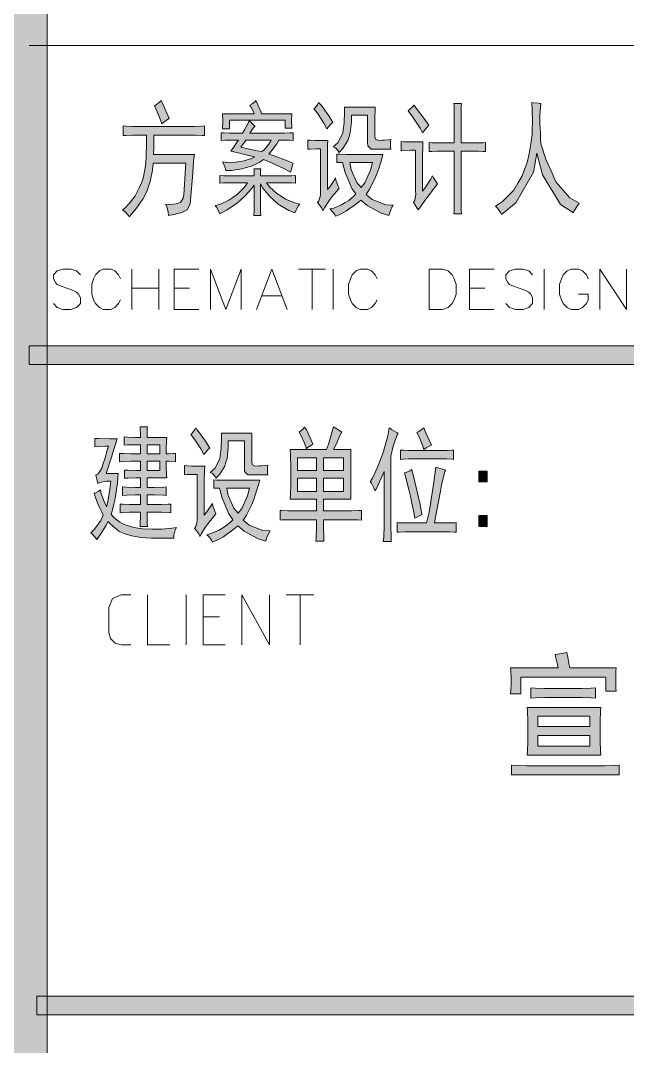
# Model space of a CAD drawing. Header units: millimetres. Extents: x 261 to 114907, y 32 to 1998430.
# Drawn here: x 107676 to 109364, y 1938473 to 1941326 of the extents above; entities that cross this region are included whole.
import ezdxf

# ---------------------------------------------------------------- set-up
doc = ezdxf.new("R2010")
doc.units = ezdxf.units.MM

msp = doc.modelspace()

# ---------------------------------------------------------------- hatches: boundary and pattern name
h = msp.add_hatch(color=0)
h.dxf.hatch_style = 2
h.paths.add_polyline_path([(107750.2, 1928333.3), (107650.3, 1928333.3), (107650.3, 1997229.2), (107750.2, 1997229.2)])
h = msp.add_hatch(color=0)
h.dxf.hatch_style = 2
h.paths.add_polyline_path([(108069.1, 1941038.5), (108064.8, 1941051.8), (108054.5, 1941076.8), (108048.9, 1941088.4), (108053.6, 1941091.9), (108062.7, 1941099.2), (108067.4, 1941103.5), (108073, 1941091.9), (108084.2, 1941066.9), (108089.8, 1941053.1), (108084.6, 1941050.5), (108074.3, 1941043.2)])
h = msp.add_hatch(color=0)
h.dxf.hatch_style = 2
h.paths.add_polyline_path([(108330.7, 1941103.5), (108336.3, 1941091.9), (108344.1, 1941073.4), (108346.2, 1941066.9), (108431.1, 1941066.9), (108430.7, 1941062.6), (108430.2, 1941053.1), (108430.2, 1941047.9), (108430.2, 1941043.2), (108430.7, 1941032.4), (108431.1, 1941026.4), (108412.1, 1941026.4), (108412.1, 1941049.2), (108257, 1941049.2), (108257, 1941025.1), (108237.6, 1941025.1), (108238, 1941030.3), (108238.5, 1941041), (108238.5, 1941046.6), (108238.5, 1941052.7), (108238, 1941062.6), (108237.6, 1941066.9), (108326, 1941066.9), (108322.9, 1941074.2), (108316.9, 1941086.3), (108313.5, 1941091), (108320.3, 1941094.5), (108329, 1941100.5)])
h = msp.add_hatch(color=0)
h.dxf.hatch_style = 2
h.paths.add_polyline_path([(108505.2, 1941097.9), (108513.4, 1941089.3), (108533.2, 1941061.3), (108544.9, 1941042.3), (108540.5, 1941038.9), (108532.8, 1941030.3), (108528.5, 1941025.1), (108519.9, 1941040.6), (108501.8, 1941068.2), (108492.3, 1941080.3), (108495.3, 1941082.8), (108501.8, 1941091.9)])
h = msp.add_hatch(color=0)
h.dxf.hatch_style = 2
h.paths.add_polyline_path([(108769.8, 1941091), (108776.3, 1941082.4), (108797.4, 1941054), (108811.6, 1941034.6), (108806.9, 1941029), (108798.2, 1941018.6), (108794.4, 1941013.9), (108787.5, 1941026.8), (108767.6, 1941057.4), (108754.7, 1941075.1), (108758.2, 1941078.1), (108765.9, 1941086.3)])
h = msp.add_hatch(color=0)
h.dxf.hatch_style = 2
h.paths.add_polyline_path([(108882.3, 1940985.9), (108882.3, 1941053.1), (108882.3, 1941066.9), (108881.8, 1941087.6), (108881.4, 1941095.3), (108902.5, 1941095.3), (108902.1, 1941086.3), (108901.7, 1941070.8), (108901.7, 1941064.3), (108901.7, 1940985.9), (108943, 1940985.9), (108949.5, 1940985.9), (108962.4, 1940986.3), (108969.7, 1940987.2), (108969.7, 1940961.3), (108962, 1940962.2), (108949.5, 1940962.6), (108944.3, 1940962.6), (108901.7, 1940962.6), (108901.7, 1940827.7), (108901.7, 1940819.6), (108902.1, 1940799.7), (108902.5, 1940788.5), (108881.4, 1940788.5), (108881.8, 1940799.7), (108882.3, 1940818.7), (108882.3, 1940826), (108882.3, 1940962.6), (108843.1, 1940962.6), (108835.3, 1940962.6), (108820.2, 1940962.2), (108812.5, 1940961.3), (108812.5, 1940987.2), (108820.2, 1940986.3), (108834.4, 1940985.9), (108840.9, 1940985.9)])
h = msp.add_hatch(color=0)
h.dxf.hatch_style = 2
h.paths.add_polyline_path([(108996.9, 1940810.1), (109016.7, 1940823), (109047.7, 1940854.5), (109058.9, 1940873.4), (109070.1, 1940892.4), (109085.2, 1940931.2), (109089.5, 1940951.4), (109093.8, 1940971.2), (109099, 1941008.3), (109099.4, 1941025.5), (109099.9, 1941042.8), (109099.4, 1941079), (109098.2, 1941097.9), (109103.8, 1941097.1), (109116.7, 1941095.8), (109123.6, 1941095.3), (109122.3, 1941084.6), (109120.6, 1941062.2), (109120.6, 1941050.5), (109120.6, 1941038.9), (109121.9, 1941012.6), (109122.7, 1940998), (109123.6, 1940982.9), (109138.2, 1940938.1), (109151.6, 1940907.9), (109164.9, 1940877.7), (109204.2, 1940832.9), (109230, 1940818.3), (109224, 1940810.1), (109215.8, 1940796.3), (109214.1, 1940791.1), (109178.3, 1940814), (109127.9, 1940897.1), (109112.4, 1940957.4), (109102.5, 1940904), (109053.3, 1940818.7), (109014.1, 1940786.8), (109011.1, 1940792.4), (109002.5, 1940804)])
h = msp.add_hatch(color=0)
h.dxf.hatch_style = 2
h.paths.add_polyline_path([(108659.5, 1940968.2), (108650.9, 1940968.2), (108641.8, 1940977.7), (108641, 1940987.2), (108641, 1941062.6), (108596.6, 1941062.6), (108596.6, 1941043.6), (108593.1, 1941013.9), (108590.1, 1941003.1), (108586.7, 1940992.4), (108572.9, 1940970.4), (108562.1, 1940958.7), (108559.9, 1940963.5), (108551.8, 1940971.7), (108545.7, 1940974.7), (108558.6, 1940986.3), (108572.9, 1941012.6), (108574.6, 1941027.7), (108576.3, 1941042.3), (108577.6, 1941070.8), (108577.2, 1941084.6), (108662.5, 1941084.6), (108662.1, 1941076.4), (108661.2, 1941056.1), (108661.2, 1941043.6), (108661.2, 1941007.4), (108661.2, 1941001.8), (108664.2, 1940995.4), (108666.8, 1940994.5), (108669.8, 1940993.6), (108677.6, 1940992.8), (108682.8, 1940993.2), (108687.9, 1940993.6), (108699.6, 1940994.5), (108706, 1940995.4), (108705.2, 1940988.5), (108705.2, 1940974.7), (108706, 1940968.2)])
h = msp.add_hatch(color=0)
h.paths.add_polyline_path([(108329, 1941031.6), (108327.7, 1941032.4), (108320.3, 1941022.9), (108313.5, 1941012.6), (108403.9, 1941012.6), (108410.4, 1941012.6), (108425.5, 1941013.5), (108434.1, 1941013.9), (108434.1, 1940992.4), (108424.6, 1940993.2), (108404.8, 1940993.6), (108394.9, 1940993.6), (108388.9, 1940982.9), (108374.6, 1940963.5), (108366.5, 1940954.4), (108381.5, 1940949.3), (108415.6, 1940936.3), (108434.1, 1940929), (108432.8, 1940924.7), (108429.4, 1940912.6), (108427.2, 1940904.4), (108410, 1940913.9), (108372.5, 1940931.6), (108352.2, 1940939.8), (108341.9, 1940932.5), (108318.6, 1940921.3), (108304.8, 1940917.4), (108291.5, 1940913.9), (108262.6, 1940909.2), (108246.7, 1940908.8), (108246.2, 1940913.9), (108241.5, 1940926.4), (108237.6, 1940932.9), (108250.1, 1940931.6), (108274.7, 1940932), (108286.3, 1940933.7), (108297.9, 1940935.5), (108318.6, 1940941.9), (108327.7, 1940946.7), (108315.2, 1940949.7), (108281.6, 1940957.9), (108260.9, 1940962.6), (108268.6, 1940973), (108279, 1940988.5), (108282.4, 1940993.6), (108263, 1940993.6), (108258.7, 1940993.6), (108244.1, 1940993.2), (108233.7, 1940992.4), (108233.7, 1941013.9), (108242.8, 1941013.5), (108257.4, 1941012.6), (108263, 1941012.6), (108293.2, 1941012.6), (108298.8, 1941021.7), (108308.3, 1941038.9), (108311.7, 1941047.9)])
h.paths.add_polyline_path([(108289.3, 1940973.4), (108304.8, 1940970.4), (108334.1, 1940963.9), (108347.1, 1940961.3), (108353.5, 1940966.1), (108366.9, 1940982.4), (108373.4, 1940993.6), (108302.7, 1940993.6), (108299.7, 1940988.9), (108292.8, 1940979)])
h = msp.add_hatch(color=0)
h.dxf.hatch_style = 2
h.paths.add_polyline_path([(107961.8, 1941032.9), (107970, 1941032.4), (107987.7, 1941031.6), (107997.2, 1941031.6), (108148.4, 1941031.6), (108160.5, 1941031.6), (108180.3, 1941032.4), (108188.1, 1941032.9), (108188.1, 1941006.1), (108181.2, 1941006.6), (108163.1, 1941007.4), (108151.4, 1941007.4), (108047.1, 1941007.4), (108047.1, 1941000.1), (108046.7, 1940973), (108045.9, 1940953.1), (108159.6, 1940953.1), (108158.3, 1940944.5), (108156.6, 1940918.7), (108155.3, 1940901.9), (108149.3, 1940827.7), (108148.4, 1940815.2), (108139.8, 1940799.3), (108132, 1940795.9), (108124.7, 1940792), (108102.3, 1940786.4), (108087.7, 1940784.2), (108087.2, 1940793.3), (108082.9, 1940808.8), (108079.5, 1940815.2), (108091.1, 1940814.8), (108108.8, 1940816.1), (108114.8, 1940818.3), (108120.8, 1940820), (108128.6, 1940831.6), (108130.3, 1940841.1), (108136.3, 1940929), (108045, 1940929), (108042.8, 1940910), (108036.8, 1940878.2), (108032.5, 1940865.2), (108028.2, 1940852.7), (108016.1, 1940829), (108008.4, 1940818.3), (108001, 1940807.5), (107985.5, 1940788.5), (107978.2, 1940780.3), (107976, 1940784.2), (107967, 1940793.7), (107959.7, 1940799.3), (107966.6, 1940804), (107980.4, 1940818.7), (107987.7, 1940829), (107995, 1940838.9), (108007.1, 1940862.2), (108012.2, 1940874.7), (108017, 1940887.6), (108023, 1940916.1), (108024.3, 1940931.6), (108025.6, 1940947.1), (108026.9, 1940985), (108026.9, 1941007.4), (107998.5, 1941007.4), (107987.3, 1941007.4), (107969.2, 1941006.6), (107961.8, 1941006.1)])
h = msp.add_hatch(color=0)
h.dxf.hatch_style = 2
h.paths.add_polyline_path([(108530.6, 1940992.4), (108530.2, 1940980.3), (108529.8, 1940953.1), (108529.8, 1940938.5), (108529.8, 1940855.8), (108536.2, 1940863.9), (108547.4, 1940880.3), (108551.8, 1940888.5), (108553.5, 1940881.6), (108558.6, 1940867.4), (108562.1, 1940860.1), (108555.6, 1940851.9), (108543.1, 1940836.4), (108537.5, 1940829), (108531.9, 1940821.3), (108522, 1940805.3), (108517.3, 1940796.3), (108513.8, 1940804), (108506.1, 1940815.2), (108502.2, 1940819.6), (108506.1, 1940824.7), (108510.4, 1940840.2), (108510.4, 1940850.6), (108510.4, 1940969.5), (108499.6, 1940969.5), (108481.9, 1940968.7), (108475, 1940968.2), (108475, 1940993.6), (108481.5, 1940993.2), (108495.3, 1940992.4), (108502.2, 1940992.4)])
h = msp.add_hatch(color=0)
h.dxf.hatch_style = 2
h.paths.add_polyline_path([(108795.2, 1940988.5), (108794.8, 1940975.5), (108794.4, 1940948.4), (108794.4, 1940934.2), (108794.4, 1940851.9), (108803, 1940863.5), (108816.3, 1940884.2), (108821.5, 1940893.7), (108824.5, 1940888.5), (108831.8, 1940877.7), (108835.7, 1940872.1), (108807.3, 1940834.2), (108800.8, 1940825.6), (108788.3, 1940807.9), (108781.9, 1940799.3), (108778.4, 1940805.3), (108772, 1940816.1), (108768.9, 1940820.8), (108772.4, 1940826), (108775.4, 1940842.4), (108775, 1940853.2), (108775, 1940965.6), (108761.2, 1940965.6), (108740.9, 1940964.8), (108734.5, 1940963.9), (108734.5, 1940989.8), (108742.6, 1940988.9), (108753.9, 1940988.5), (108756.9, 1940988.5)])
h = msp.add_hatch(color=0)
h.paths.add_polyline_path([(108556.1, 1940954.4), (108564.2, 1940954), (108582.3, 1940953.1), (108592.3, 1940953.1), (108683.6, 1940953.1), (108680.6, 1940941.1), (108672.4, 1940914.4), (108666.8, 1940899.7), (108661.6, 1940885.5), (108647, 1940856.6), (108637.9, 1940842.4), (108654.3, 1940828.2), (108691.8, 1940813.5), (108712.9, 1940812.7), (108709, 1940806.6), (108703, 1940792.4), (108700.8, 1940784.2), (108679.3, 1940790.3), (108640.1, 1940811.4), (108622.9, 1940826), (108616.4, 1940820.8), (108600.4, 1940808.8), (108591.4, 1940802.8), (108582.3, 1940796.3), (108562.5, 1940785.5), (108551.8, 1940781.6), (108550, 1940786.8), (108542.3, 1940797.1), (108536.7, 1940801.9), (108547.9, 1940804.5), (108569, 1940813.5), (108578.9, 1940819.6), (108588.8, 1940825.6), (108603.5, 1940837.7), (108608.6, 1940843.7), (108597.4, 1940859.2), (108579.3, 1940903.2), (108572, 1940931.6), (108556.1, 1940931.6)])
h.paths.add_polyline_path([(108623.7, 1940861.4), (108634.1, 1940874.7), (108649.6, 1940910), (108655.2, 1940931.6), (108592.3, 1940931.6), (108596.1, 1940910.5), (108611.7, 1940875.6)])
h = msp.add_hatch(color=0)
h.dxf.hatch_style = 2
h.paths.add_polyline_path([(108326, 1940893.7), (108326, 1940898), (108325.5, 1940907.9), (108324.7, 1940913.9), (108344.1, 1940913.9), (108343.6, 1940908.8), (108343.2, 1940898.4), (108343.2, 1940893.7), (108403.9, 1940893.7), (108413, 1940893.7), (108431.1, 1940894.5), (108440.6, 1940895), (108440.6, 1940873.4), (108431.1, 1940874.3), (108413, 1940874.7), (108403.9, 1940874.7), (108360.4, 1940874.7), (108369, 1940863.5), (108389.3, 1940844.5), (108401.4, 1940837.2), (108413.4, 1940829.5), (108438.9, 1940818.7), (108452.6, 1940815.2), (108449.2, 1940811.8), (108442.3, 1940799.7), (108439.3, 1940791.1), (108422, 1940798), (108392.7, 1940815.2), (108380.7, 1940826), (108368.2, 1940837.2), (108349.7, 1940860.1), (108343.2, 1940872.1), (108343.2, 1940826), (108343.2, 1940818.3), (108343.6, 1940797.1), (108344.1, 1940784.2), (108324.7, 1940784.2), (108325.5, 1940797.1), (108326, 1940819.6), (108326, 1940829), (108326, 1940868.2), (108318.2, 1940857.5), (108300.1, 1940837.2), (108289.3, 1940827.7), (108278.6, 1940818.3), (108249.2, 1940798.4), (108230.7, 1940788.5), (108227.3, 1940795), (108220.8, 1940806.6), (108217.4, 1940811.4), (108230.7, 1940814.8), (108255.3, 1940826), (108266.9, 1940834.2), (108278.6, 1940842.4), (108298.8, 1940862.6), (108307.4, 1940874.7), (108261.7, 1940874.7), (108255.7, 1940874.7), (108240.2, 1940874.3), (108230.7, 1940873.4), (108230.7, 1940895), (108240.2, 1940894.5), (108255.7, 1940893.7), (108261.7, 1940893.7)])
h = msp.add_hatch(color=0)
h.dxf.hatch_style = 2
h.paths.add_polyline_path([(107700.3, 1940369.7), (107700.3, 1940421.4), (113706.8, 1940421.4), (113706.8, 1940369.7)])
h = msp.add_hatch(color=0)
h.paths.add_polyline_path([(108009.7, 1940166.7), (108009.7, 1940175.3), (108009.2, 1940190.4), (108008.8, 1940196.4), (108029, 1940196.4), (108028.6, 1940190.4), (108028.2, 1940175.3), (108028.2, 1940166.7), (108082.9, 1940166.7), (108082.5, 1940158.5), (108081.6, 1940135.3), (108081.6, 1940120.6), (108088.9, 1940120.6), (108101.4, 1940121.5), (108107, 1940121.9), (108107, 1940099.1), (108102.3, 1940099.5), (108089.4, 1940100.4), (108081.6, 1940100.4), (108081.6, 1940085.3), (108082.5, 1940062.4), (108082.9, 1940054.2), (108028.2, 1940054.2), (108028.2, 1940027.5), (108048, 1940027.5), (108074.3, 1940028), (108080.8, 1940028.8), (108080.8, 1940005.6), (108074.7, 1940006.4), (108048.4, 1940006.8), (108028.2, 1940006.8), (108028.2, 1939980.1), (108058.4, 1939980.1), (108068.3, 1939980.1), (108085.9, 1939980.6), (108094.1, 1939981.4), (108094.1, 1939956.9), (108085.9, 1939957.7), (108068.3, 1939958.6), (108058.4, 1939958.6), (108028.2, 1939958.6), (108028.2, 1939946.9), (108028.6, 1939927.1), (108029, 1939919.4), (108008.8, 1939919.4), (108009.2, 1939927.1), (108009.7, 1939946.9), (108009.7, 1939958.6), (107986.4, 1939958.6), (107979.1, 1939958.6), (107962.3, 1939957.7), (107953.2, 1939956.9), (107953.2, 1939981.4), (107961.8, 1939980.6), (107979.1, 1939980.1), (107987.7, 1939980.1), (108009.7, 1939980.1), (108009.7, 1940006.8), (107995.4, 1940006.8), (107970.9, 1940006.4), (107960.1, 1940005.6), (107960.1, 1940028.8), (107971.3, 1940028), (107996.3, 1940027.5), (108009.7, 1940027.5), (108009.7, 1940054.2), (107996.7, 1940054.2), (107974.3, 1940053.8), (107965.3, 1940053), (107965.3, 1940075.8), (107974.3, 1940075.4), (107996.7, 1940074.5), (108009.7, 1940074.5), (108009.7, 1940100.4), (107991.6, 1940100.4), (107982.5, 1940100.4), (107962.3, 1940099.5), (107951.1, 1940099.1), (107951.1, 1940121.9), (107962.3, 1940121.5), (107982.5, 1940120.6), (107991.6, 1940120.6), (108009.7, 1940120.6), (108009.7, 1940146.5), (107996.3, 1940146.5), (107973.5, 1940145.6), (107964.4, 1940144.7), (107964.4, 1940168), (107973.5, 1940167.1), (107996.3, 1940166.7)])
h.paths.add_polyline_path([(108063.5, 1940074.5), (108063.5, 1940100.4), (108028.2, 1940100.4), (108028.2, 1940074.5)])
h.paths.add_polyline_path([(108063.5, 1940120.6), (108063.5, 1940146.5), (108028.2, 1940146.5), (108028.2, 1940120.6)])
h = msp.add_hatch(color=0)
h.dxf.hatch_style = 2
h.paths.add_polyline_path([(108163.1, 1940192.1), (108171.3, 1940183.5), (108190.6, 1940155.9), (108202.3, 1940137), (108198.4, 1940133.5), (108190.2, 1940124.5), (108186.3, 1940119.3), (108177.7, 1940134.8), (108159.2, 1940162.4), (108149.7, 1940174.5), (108152.7, 1940177.5), (108159.2, 1940186.1)])
h = msp.add_hatch(color=0)
h.dxf.hatch_style = 2
h.paths.add_polyline_path([(108316.9, 1940062.4), (108308.3, 1940062.4), (108299.2, 1940071.9), (108298.8, 1940081.4), (108298.8, 1940157.2), (108254, 1940157.2), (108254, 1940138.3), (108251, 1940108.5), (108247.5, 1940097.8), (108244.1, 1940087), (108230.3, 1940064.6), (108219.5, 1940053), (108217.8, 1940057.7), (108209.6, 1940065.9), (108203.6, 1940069.3), (108216.1, 1940080.5), (108230.7, 1940107.2), (108232.4, 1940121.9), (108234.2, 1940137), (108235.5, 1940165), (108235, 1940178.8), (108319.9, 1940178.8), (108319.5, 1940170.6), (108319.1, 1940150.3), (108319.1, 1940138.3), (108319.1, 1940101.6), (108319.1, 1940096.5), (108321.6, 1940090), (108324.7, 1940088.7), (108327.2, 1940087.9), (108335.4, 1940087), (108340.2, 1940087.4), (108345.3, 1940087.9), (108357, 1940088.7), (108363.9, 1940089.6), (108362.6, 1940082.7), (108362.6, 1940069.3), (108363.9, 1940062.4)])
h = msp.add_hatch(color=0)
h.paths.add_polyline_path([(108594.8, 1940132.7), (108594.8, 1939994.8), (108519, 1939994.8), (108519, 1939962.5), (108585.8, 1939962.5), (108597, 1939962.5), (108616, 1939963.3), (108624.1, 1939963.8), (108624.1, 1939936.6), (108615.5, 1939937.5), (108596.1, 1939937.9), (108585.8, 1939937.9), (108519, 1939937.9), (108519, 1939917.2), (108519.4, 1939887.5), (108519.9, 1939878.4), (108497.5, 1939878.4), (108498.3, 1939887.5), (108499.6, 1939917.2), (108499.6, 1939937.9), (108433.7, 1939937.9), (108421.6, 1939937.9), (108403.5, 1939937.5), (108398.3, 1939936.6), (108398.3, 1939963.8), (108403.1, 1939963.3), (108419.9, 1939962.5), (108431.5, 1939962.5), (108499.6, 1939962.5), (108499.6, 1939994.8), (108426.4, 1939994.8), (108427.2, 1940006.4), (108427.6, 1940039.6), (108427.6, 1940061.1), (108427.6, 1940082.7), (108427.2, 1940118.5), (108426.4, 1940132.7), (108526.8, 1940132.7), (108532.4, 1940148.2), (108542.3, 1940180.1), (108546.2, 1940196.4), (108551.3, 1940193), (108563, 1940185.7), (108569.4, 1940181.4), (108567.3, 1940177.9), (108562.5, 1940167.6), (108559.5, 1940160.7), (108556.5, 1940153.4), (108550, 1940139.6), (108547, 1940132.7)])
h.paths.add_polyline_path([(108574.6, 1940016.3), (108574.6, 1940053), (108519, 1940053), (108519, 1940016.3)])
h.paths.add_polyline_path([(108574.6, 1940074.5), (108574.6, 1940109.8), (108519, 1940109.8), (108519, 1940074.5)])
h.paths.add_polyline_path([(108499.6, 1940016.3), (108499.6, 1940053), (108446.6, 1940053), (108446.6, 1940016.3)])
h.paths.add_polyline_path([(108499.6, 1940074.5), (108499.6, 1940109.8), (108446.6, 1940109.8), (108446.6, 1940074.5)])
h = msp.add_hatch(color=0)
h.dxf.hatch_style = 2
h.paths.add_polyline_path([(108466, 1940195.2), (108471.2, 1940187.4), (108482.8, 1940163.7), (108489.3, 1940147.8), (108483.7, 1940144.3), (108474.6, 1940138.3), (108471.2, 1940135.3), (108466, 1940150.3), (108456.1, 1940173.2), (108450.9, 1940181.4), (108454.4, 1940184), (108462.1, 1940190.8)])
h = msp.add_hatch(color=0)
h.dxf.hatch_style = 2
h.paths.add_polyline_path([(108726.7, 1940178.8), (108723.3, 1940174), (108712.9, 1940142.2), (108706.5, 1940115), (108706.5, 1939943.5), (108706.5, 1939922), (108706.9, 1939888.8), (108707.3, 1939877.1), (108684.9, 1939877.1), (108686.2, 1939889.6), (108687.1, 1939922), (108687.1, 1939942.2), (108687.1, 1940071.9), (108679.3, 1940053.8), (108667.2, 1940026.7), (108662.9, 1940018), (108659.1, 1940026.7), (108652.2, 1940039.6), (108648.7, 1940043.5), (108655.2, 1940053), (108669.4, 1940084), (108677.6, 1940105.5), (108685.3, 1940127.5), (108697.4, 1940171.5), (108701.3, 1940193.4), (108707.7, 1940188.3), (108720.7, 1940180.9)])
h = msp.add_hatch(color=0)
h.dxf.hatch_style = 2
h.paths.add_polyline_path([(108797.8, 1940193.4), (108803.8, 1940179.2), (108814.2, 1940155.1), (108818.9, 1940144.7), (108814.6, 1940143.4), (108804.3, 1940137.4), (108797.8, 1940132.7), (108793.9, 1940144.7), (108784.4, 1940168.4), (108778.4, 1940180.1), (108783.6, 1940182.7), (108793.1, 1940189.6)])
h = msp.add_hatch(color=0)
h.dxf.hatch_style = 2
h.paths.add_polyline_path([(107945, 1940162.4), (107943.3, 1940157.2), (107928.2, 1940109), (107914.4, 1940066.3), (107948, 1940066.3), (107945.5, 1940040), (107940.7, 1940003), (107938.6, 1939992.2), (107936, 1939981.4), (107931.2, 1939961.6), (107928.6, 1939953), (107936, 1939944.4), (107951.9, 1939931), (107961, 1939926.7), (107970.4, 1939922.4), (107991.6, 1939916.4), (108003.6, 1939914.6), (108016.1, 1939912.9), (108042, 1939911.6), (108055.3, 1939911.6), (108069.1, 1939912), (108096.7, 1939914.6), (108110.1, 1939916.4), (108106.6, 1939909.9), (108102.7, 1939894.8), (108102.3, 1939886.6), (108078.6, 1939886.2), (108040.7, 1939886.2), (108025.6, 1939887.5), (108010.5, 1939888.3), (107986, 1939892.7), (107976, 1939895.7), (107966.1, 1939898.7), (107949.8, 1939906.4), (107943.3, 1939911.2), (107937.3, 1939915.9), (107925.2, 1939926.7), (107919.6, 1939932.7), (107913.6, 1939920.7), (107897.6, 1939895.7), (107888.1, 1939882.7), (107884.7, 1939887.9), (107876.5, 1939897.4), (107871.8, 1939901.7), (107882.1, 1939911.2), (107899.3, 1939935.3), (107906.2, 1939950.4), (107901.9, 1939958.6), (107894.6, 1939973.2), (107891.6, 1939980.1), (107889, 1939986.6), (107883.8, 1940002.1), (107881.2, 1940011.2), (107883.8, 1940011.6), (107892.4, 1940016.3), (107898.5, 1940020.6), (107899.8, 1940012.4), (107908.4, 1939988.7), (107915.7, 1939973.2), (107919.2, 1939987.5), (107924.8, 1940023.2), (107926.9, 1940044.8), (107915.7, 1940044.8), (107897.6, 1940041.3), (107891.2, 1940038.3), (107886, 1940062.4), (107892.4, 1940065), (107902.4, 1940081), (107906.2, 1940094.3), (107910.5, 1940107.2), (107917.4, 1940131.4), (107920.5, 1940142.2), (107910.5, 1940142.2), (107891.6, 1940141.7), (107883, 1940140.9), (107883, 1940163.7), (107893.3, 1940163.3), (107924.3, 1940162.4)])
h = msp.add_hatch(color=0)
h.dxf.hatch_style = 2
h.paths.add_polyline_path([(108853.4, 1940130.1), (108862.4, 1940130.1), (108876.2, 1940130.9), (108880.5, 1940131.4), (108880.5, 1940105.5), (108876.2, 1940106.4), (108862, 1940107.2), (108852.5, 1940107.2), (108762, 1940107.2), (108755.1, 1940107.2), (108740.5, 1940106.4), (108732.7, 1940105.5), (108732.7, 1940131.4), (108740.9, 1940130.9), (108755.6, 1940130.1), (108762, 1940130.1)])
h = msp.add_hatch(color=0)
h.dxf.hatch_style = 2
h.paths.add_polyline_path([(108188.5, 1940087), (108187.6, 1940074.5), (108187.2, 1940047.8), (108187.2, 1940032.7), (108187.2, 1939950.4), (108193.7, 1939958.6), (108204.9, 1939974.5), (108209.6, 1939982.7), (108210.9, 1939975.8), (108216.1, 1939961.6), (108219.5, 1939954.3), (108213.1, 1939946.1), (108201, 1939930.6), (108195.4, 1939923.2), (108189.8, 1939915.9), (108179.9, 1939899.5), (108175.1, 1939890.9), (108171.7, 1939898.3), (108163.9, 1939909.9), (108160, 1939913.8), (108163.9, 1939919.4), (108167.8, 1939934.9), (108167.8, 1939944.8), (108167.8, 1940063.7), (108157.5, 1940063.7), (108139.8, 1940063.3), (108132.5, 1940062.4), (108132.5, 1940088.3), (108138.9, 1940087.4), (108152.7, 1940087), (108160, 1940087)])
h = msp.add_hatch(color=0)
h.dxf.hatch_style = 2
h.paths.add_polyline_path([(108858.6, 1940075.8), (108856.4, 1940071.9), (108850.8, 1940050.8), (108847.4, 1940034), (108843.9, 1940017.2), (108833.6, 1939964.6), (108827.1, 1939928.8), (108861.6, 1939928.8), (108871.1, 1939928.8), (108884.4, 1939929.3), (108887.9, 1939930.1), (108887.9, 1939903), (108883.1, 1939903.4), (108870.2, 1939904.3), (108861.6, 1939904.3), (108758.2, 1939904.3), (108745.2, 1939904.3), (108728, 1939903.4), (108723.7, 1939903), (108723.7, 1939930.1), (108728, 1939929.3), (108744.4, 1939928.8), (108756, 1939928.8), (108805.6, 1939928.8), (108812.5, 1939958.6), (108825, 1940036.1), (108831, 1940084), (108839.2, 1940081.4), (108853, 1940077.5)])
h = msp.add_hatch(color=0)
h.dxf.hatch_style = 2
h.paths.add_polyline_path([(108764.2, 1940077.5), (108773.2, 1940043), (108787.5, 1939980.1), (108792.6, 1939951.7), (108786.6, 1939949.1), (108776.3, 1939944.4), (108772.4, 1939942.2), (108769.8, 1939957.7), (108763.8, 1939988.3), (108760.7, 1940003), (108757.3, 1940018), (108749.1, 1940050.4), (108743.9, 1940068), (108749.1, 1940069.3), (108759, 1940074.1)])
h = msp.add_hatch(color=0)
h.dxf.hatch_style = 2
h.paths.add_polyline_path([(108974.1, 1940043.5), (108950.8, 1940043.5), (108950.8, 1940073.2), (108974.1, 1940073.2)])
h = msp.add_hatch(color=0)
h.paths.add_polyline_path([(108213.5, 1940049.1), (108221.7, 1940048.2), (108240.2, 1940047.8), (108250.1, 1940047.8), (108341.5, 1940047.8), (108338.4, 1940035.3), (108329.8, 1940008.6), (108324.7, 1939994.3), (108319.5, 1939979.7), (108304.8, 1939950.8), (108295.8, 1939936.6), (108312.2, 1939922.4), (108349.7, 1939907.7), (108370.8, 1939906.9), (108366.9, 1939900.8), (108360.4, 1939886.6), (108358.7, 1939878.4), (108336.7, 1939884.9), (108297.9, 1939905.6), (108280.7, 1939920.7), (108273.8, 1939915.1), (108258.3, 1939903.4), (108249.2, 1939897), (108240.2, 1939890.5), (108220.4, 1939880.2), (108209.6, 1939875.8), (108207.4, 1939881.4), (108200.1, 1939891.4), (108194.5, 1939896.1), (108205.7, 1939899.1), (108226.4, 1939907.7), (108236.3, 1939913.8), (108246.2, 1939919.8), (108261.3, 1939931.9), (108266.5, 1939937.9), (108255.3, 1939953.8), (108236.8, 1939997.8), (108229.9, 1940025.8), (108213.5, 1940025.8)])
h.paths.add_polyline_path([(108281.6, 1939955.6), (108291.5, 1939969.4), (108307.4, 1940004.3), (108313, 1940025.8), (108250.1, 1940025.8), (108253.6, 1940005.1), (108269.5, 1939969.8)])
h = msp.add_hatch(color=0)
h.dxf.hatch_style = 2
h.paths.add_polyline_path([(108974.1, 1939919.4), (108950.8, 1939919.4), (108950.8, 1939949.1), (108974.1, 1939949.1)])
h = msp.add_hatch(color=0)
h.dxf.hatch_style = 2
h.paths.add_polyline_path([(109196, 1939569), (109198.6, 1939555.2), (109202.4, 1939533.7), (109203.7, 1939526.4), (109333, 1939526.4), (109332.1, 1939516.5), (109331.7, 1939498.8), (109331.7, 1939490.6), (109331.7, 1939483.3), (109332.1, 1939468.2), (109333, 1939460.9), (109304.1, 1939460.9), (109304.1, 1939499.7), (109068, 1939499.7), (109068, 1939453.5), (109039.1, 1939453.5), (109040, 1939463), (109040.4, 1939481.1), (109040.4, 1939489.3), (109040.4, 1939497.9), (109040, 1939516.5), (109039.1, 1939526.4), (109171, 1939526.4), (109169.3, 1939535), (109165.4, 1939553.5), (109163.2, 1939563.4), (109169.3, 1939563.9), (109185.6, 1939566.9)])
h = msp.add_hatch(color=0)
h.dxf.hatch_style = 2
h.paths.add_polyline_path([(109226.1, 1939468.2), (109238.2, 1939468.2), (109263.2, 1939469.1), (109275.7, 1939469.9), (109275.7, 1939441.5), (109263.2, 1939442.3), (109238.2, 1939443.2), (109226.1, 1939443.2), (109149, 1939443.2), (109134.4, 1939443.2), (109107.6, 1939442.3), (109095.6, 1939441.5), (109095.6, 1939469.9), (109107.6, 1939469.1), (109133.9, 1939468.2), (109147.7, 1939468.2)])
h = msp.add_hatch(color=0)
h.paths.add_polyline_path([(109289.9, 1939415.2), (109289.1, 1939404), (109288.6, 1939379.4), (109288.6, 1939366.1), (109288.6, 1939335), (109288.6, 1939321.7), (109289.1, 1939295.4), (109289.9, 1939282.9), (109084.8, 1939282.9), (109086.1, 1939295.4), (109087.4, 1939320.8), (109087.4, 1939333.3), (109087.4, 1939366.1), (109087.4, 1939379.4), (109086.1, 1939404), (109084.8, 1939415.2)])
h.paths.add_polyline_path([(109259.7, 1939308.3), (109259.7, 1939338.1), (109115, 1939338.1), (109115, 1939308.3)])
h.paths.add_polyline_path([(109259.7, 1939363.1), (109259.7, 1939391.1), (109115, 1939391.1), (109115, 1939363.1)])
h = msp.add_hatch(color=0)
h.dxf.hatch_style = 2
h.paths.add_polyline_path([(109287.3, 1939253.2), (109300.3, 1939253.2), (109327, 1939254), (109340.8, 1939254.9), (109340.8, 1939228.2), (109041.7, 1939228.2), (109041.7, 1939254.9), (109057.6, 1939254), (109083.1, 1939253.2), (109093, 1939253.2)])
h = msp.add_hatch(color=0)
h.dxf.hatch_style = 2
h.paths.add_polyline_path([(107721.4, 1938561.1), (107721.4, 1938612.8), (113727.9, 1938612.8), (113727.9, 1938561.1)])

# ---------------------------------------------------------------- linework, layer by layer
at = {"color": 0, "lineweight": 0}
for points in [[(107750.2, 1928333.3), (107650.3, 1928333.3), (107650.3, 1997229.2), (107750.2, 1997229.2)], [(108069.1, 1941038.5), (108064.8, 1941051.8), (108054.5, 1941076.8), (108048.9, 1941088.4), (108053.6, 1941091.9), (108062.7, 1941099.2), (108067.4, 1941103.5), (108073, 1941091.9), (108084.2, 1941066.9), (108089.8, 1941053.1), (108084.6, 1941050.5), (108074.3, 1941043.2)], [(108330.7, 1941103.5), (108336.3, 1941091.9), (108344.1, 1941073.4), (108346.2, 1941066.9), (108431.1, 1941066.9), (108430.7, 1941062.6), (108430.2, 1941053.1), (108430.2, 1941047.9), (108430.2, 1941043.2), (108430.7, 1941032.4), (108431.1, 1941026.4), (108412.1, 1941026.4), (108412.1, 1941049.2), (108257, 1941049.2), (108257, 1941025.1), (108237.6, 1941025.1), (108238, 1941030.3), (108238.5, 1941041), (108238.5, 1941046.6), (108238.5, 1941052.7), (108238, 1941062.6), (108237.6, 1941066.9), (108326, 1941066.9), (108322.9, 1941074.2), (108316.9, 1941086.3), (108313.5, 1941091), (108320.3, 1941094.5), (108329, 1941100.5)], [(108505.2, 1941097.9), (108513.4, 1941089.3), (108533.2, 1941061.3), (108544.9, 1941042.3), (108540.5, 1941038.9), (108532.8, 1941030.3), (108528.5, 1941025.1), (108519.9, 1941040.6), (108501.8, 1941068.2), (108492.3, 1941080.3), (108495.3, 1941082.8), (108501.8, 1941091.9)], [(108769.8, 1941091), (108776.3, 1941082.4), (108797.4, 1941054), (108811.6, 1941034.6), (108806.9, 1941029), (108798.2, 1941018.6), (108794.4, 1941013.9), (108787.5, 1941026.8), (108767.6, 1941057.4), (108754.7, 1941075.1), (108758.2, 1941078.1), (108765.9, 1941086.3)], [(108882.3, 1940985.9), (108882.3, 1941053.1), (108882.3, 1941066.9), (108881.8, 1941087.6), (108881.4, 1941095.3), (108902.5, 1941095.3), (108902.1, 1941086.3), (108901.7, 1941070.8), (108901.7, 1941064.3), (108901.7, 1940985.9), (108943, 1940985.9), (108949.5, 1940985.9), (108962.4, 1940986.3), (108969.7, 1940987.2), (108969.7, 1940961.3), (108962, 1940962.2), (108949.5, 1940962.6), (108944.3, 1940962.6), (108901.7, 1940962.6), (108901.7, 1940827.7), (108901.7, 1940819.6), (108902.1, 1940799.7), (108902.5, 1940788.5), (108881.4, 1940788.5), (108881.8, 1940799.7), (108882.3, 1940818.7), (108882.3, 1940826), (108882.3, 1940962.6), (108843.1, 1940962.6), (108835.3, 1940962.6), (108820.2, 1940962.2), (108812.5, 1940961.3), (108812.5, 1940987.2), (108820.2, 1940986.3), (108834.4, 1940985.9), (108840.9, 1940985.9)], [(108996.9, 1940810.1), (109016.7, 1940823), (109047.7, 1940854.5), (109058.9, 1940873.4), (109070.1, 1940892.4), (109085.2, 1940931.2), (109089.5, 1940951.4), (109093.8, 1940971.2), (109099, 1941008.3), (109099.4, 1941025.5), (109099.9, 1941042.8), (109099.4, 1941079), (109098.2, 1941097.9), (109103.8, 1941097.1), (109116.7, 1941095.8), (109123.6, 1941095.3), (109122.3, 1941084.6), (109120.6, 1941062.2), (109120.6, 1941050.5), (109120.6, 1941038.9), (109121.9, 1941012.6), (109122.7, 1940998), (109123.6, 1940982.9), (109138.2, 1940938.1), (109151.6, 1940907.9), (109164.9, 1940877.7), (109204.2, 1940832.9), (109230, 1940818.3), (109224, 1940810.1), (109215.8, 1940796.3), (109214.1, 1940791.1), (109178.3, 1940814), (109127.9, 1940897.1), (109112.4, 1940957.4), (109102.5, 1940904), (109053.3, 1940818.7), (109014.1, 1940786.8), (109011.1, 1940792.4), (109002.5, 1940804)], [(108659.5, 1940968.2), (108650.9, 1940968.2), (108641.8, 1940977.7), (108641, 1940987.2), (108641, 1941062.6), (108596.6, 1941062.6), (108596.6, 1941043.6), (108593.1, 1941013.9), (108590.1, 1941003.1), (108586.7, 1940992.4), (108572.9, 1940970.4), (108562.1, 1940958.7), (108559.9, 1940963.5), (108551.8, 1940971.7), (108545.7, 1940974.7), (108558.6, 1940986.3), (108572.9, 1941012.6), (108574.6, 1941027.7), (108576.3, 1941042.3), (108577.6, 1941070.8), (108577.2, 1941084.6), (108662.5, 1941084.6), (108662.1, 1941076.4), (108661.2, 1941056.1), (108661.2, 1941043.6), (108661.2, 1941007.4), (108661.2, 1941001.8), (108664.2, 1940995.4), (108666.8, 1940994.5), (108669.8, 1940993.6), (108677.6, 1940992.8), (108682.8, 1940993.2), (108687.9, 1940993.6), (108699.6, 1940994.5), (108706, 1940995.4), (108705.2, 1940988.5), (108705.2, 1940974.7), (108706, 1940968.2)], [(108329, 1941031.6), (108327.7, 1941032.4), (108320.3, 1941022.9), (108313.5, 1941012.6), (108403.9, 1941012.6), (108410.4, 1941012.6), (108425.5, 1941013.5), (108434.1, 1941013.9), (108434.1, 1940992.4), (108424.6, 1940993.2), (108404.8, 1940993.6), (108394.9, 1940993.6), (108388.9, 1940982.9), (108374.6, 1940963.5), (108366.5, 1940954.4), (108381.5, 1940949.3), (108415.6, 1940936.3), (108434.1, 1940929), (108432.8, 1940924.7), (108429.4, 1940912.6), (108427.2, 1940904.4), (108410, 1940913.9), (108372.5, 1940931.6), (108352.2, 1940939.8), (108341.9, 1940932.5), (108318.6, 1940921.3), (108304.8, 1940917.4), (108291.5, 1940913.9), (108262.6, 1940909.2), (108246.7, 1940908.8), (108246.2, 1940913.9), (108241.5, 1940926.4), (108237.6, 1940932.9), (108250.1, 1940931.6), (108274.7, 1940932), (108286.3, 1940933.7), (108297.9, 1940935.5), (108318.6, 1940941.9), (108327.7, 1940946.7), (108315.2, 1940949.7), (108281.6, 1940957.9), (108260.9, 1940962.6), (108268.6, 1940973), (108279, 1940988.5), (108282.4, 1940993.6), (108263, 1940993.6), (108258.7, 1940993.6), (108244.1, 1940993.2), (108233.7, 1940992.4), (108233.7, 1941013.9), (108242.8, 1941013.5), (108257.4, 1941012.6), (108263, 1941012.6), (108293.2, 1941012.6), (108298.8, 1941021.7), (108308.3, 1941038.9), (108311.7, 1941047.9)], [(107961.8, 1941032.9), (107970, 1941032.4), (107987.7, 1941031.6), (107997.2, 1941031.6), (108148.4, 1941031.6), (108160.5, 1941031.6), (108180.3, 1941032.4), (108188.1, 1941032.9), (108188.1, 1941006.1), (108181.2, 1941006.6), (108163.1, 1941007.4), (108151.4, 1941007.4), (108047.1, 1941007.4), (108047.1, 1941000.1), (108046.7, 1940973), (108045.9, 1940953.1), (108159.6, 1940953.1), (108158.3, 1940944.5), (108156.6, 1940918.7), (108155.3, 1940901.9), (108149.3, 1940827.7), (108148.4, 1940815.2), (108139.8, 1940799.3), (108132, 1940795.9), (108124.7, 1940792), (108102.3, 1940786.4), (108087.7, 1940784.2), (108087.2, 1940793.3), (108082.9, 1940808.8), (108079.5, 1940815.2), (108091.1, 1940814.8), (108108.8, 1940816.1), (108114.8, 1940818.3), (108120.8, 1940820), (108128.6, 1940831.6), (108130.3, 1940841.1), (108136.3, 1940929), (108045, 1940929), (108042.8, 1940910), (108036.8, 1940878.2), (108032.5, 1940865.2), (108028.2, 1940852.7), (108016.1, 1940829), (108008.4, 1940818.3), (108001, 1940807.5), (107985.5, 1940788.5), (107978.2, 1940780.3), (107976, 1940784.2), (107967, 1940793.7), (107959.7, 1940799.3), (107966.6, 1940804), (107980.4, 1940818.7), (107987.7, 1940829), (107995, 1940838.9), (108007.1, 1940862.2), (108012.2, 1940874.7), (108017, 1940887.6), (108023, 1940916.1), (108024.3, 1940931.6), (108025.6, 1940947.1), (108026.9, 1940985), (108026.9, 1941007.4), (107998.5, 1941007.4), (107987.3, 1941007.4), (107969.2, 1941006.6), (107961.8, 1941006.1)], [(108289.3, 1940973.4), (108304.8, 1940970.4), (108334.1, 1940963.9), (108347.1, 1940961.3), (108353.5, 1940966.1), (108366.9, 1940982.4), (108373.4, 1940993.6), (108302.7, 1940993.6), (108299.7, 1940988.9), (108292.8, 1940979)], [(108530.6, 1940992.4), (108530.2, 1940980.3), (108529.8, 1940953.1), (108529.8, 1940938.5), (108529.8, 1940855.8), (108536.2, 1940863.9), (108547.4, 1940880.3), (108551.8, 1940888.5), (108553.5, 1940881.6), (108558.6, 1940867.4), (108562.1, 1940860.1), (108555.6, 1940851.9), (108543.1, 1940836.4), (108537.5, 1940829), (108531.9, 1940821.3), (108522, 1940805.3), (108517.3, 1940796.3), (108513.8, 1940804), (108506.1, 1940815.2), (108502.2, 1940819.6), (108506.1, 1940824.7), (108510.4, 1940840.2), (108510.4, 1940850.6), (108510.4, 1940969.5), (108499.6, 1940969.5), (108481.9, 1940968.7), (108475, 1940968.2), (108475, 1940993.6), (108481.5, 1940993.2), (108495.3, 1940992.4), (108502.2, 1940992.4)], [(108795.2, 1940988.5), (108794.8, 1940975.5), (108794.4, 1940948.4), (108794.4, 1940934.2), (108794.4, 1940851.9), (108803, 1940863.5), (108816.3, 1940884.2), (108821.5, 1940893.7), (108824.5, 1940888.5), (108831.8, 1940877.7), (108835.7, 1940872.1), (108807.3, 1940834.2), (108800.8, 1940825.6), (108788.3, 1940807.9), (108781.9, 1940799.3), (108778.4, 1940805.3), (108772, 1940816.1), (108768.9, 1940820.8), (108772.4, 1940826), (108775.4, 1940842.4), (108775, 1940853.2), (108775, 1940965.6), (108761.2, 1940965.6), (108740.9, 1940964.8), (108734.5, 1940963.9), (108734.5, 1940989.8), (108742.6, 1940988.9), (108753.9, 1940988.5), (108756.9, 1940988.5)], [(108556.1, 1940954.4), (108564.2, 1940954), (108582.3, 1940953.1), (108592.3, 1940953.1), (108683.6, 1940953.1), (108680.6, 1940941.1), (108672.4, 1940914.4), (108666.8, 1940899.7), (108661.6, 1940885.5), (108647, 1940856.6), (108637.9, 1940842.4), (108654.3, 1940828.2), (108691.8, 1940813.5), (108712.9, 1940812.7), (108709, 1940806.6), (108703, 1940792.4), (108700.8, 1940784.2), (108679.3, 1940790.3), (108640.1, 1940811.4), (108622.9, 1940826), (108616.4, 1940820.8), (108600.4, 1940808.8), (108591.4, 1940802.8), (108582.3, 1940796.3), (108562.5, 1940785.5), (108551.8, 1940781.6), (108550, 1940786.8), (108542.3, 1940797.1), (108536.7, 1940801.9), (108547.9, 1940804.5), (108569, 1940813.5), (108578.9, 1940819.6), (108588.8, 1940825.6), (108603.5, 1940837.7), (108608.6, 1940843.7), (108597.4, 1940859.2), (108579.3, 1940903.2), (108572, 1940931.6), (108556.1, 1940931.6)], [(108623.7, 1940861.4), (108634.1, 1940874.7), (108649.6, 1940910), (108655.2, 1940931.6), (108592.3, 1940931.6), (108596.1, 1940910.5), (108611.7, 1940875.6)], [(108326, 1940893.7), (108326, 1940898), (108325.5, 1940907.9), (108324.7, 1940913.9), (108344.1, 1940913.9), (108343.6, 1940908.8), (108343.2, 1940898.4), (108343.2, 1940893.7), (108403.9, 1940893.7), (108413, 1940893.7), (108431.1, 1940894.5), (108440.6, 1940895), (108440.6, 1940873.4), (108431.1, 1940874.3), (108413, 1940874.7), (108403.9, 1940874.7), (108360.4, 1940874.7), (108369, 1940863.5), (108389.3, 1940844.5), (108401.4, 1940837.2), (108413.4, 1940829.5), (108438.9, 1940818.7), (108452.6, 1940815.2), (108449.2, 1940811.8), (108442.3, 1940799.7), (108439.3, 1940791.1), (108422, 1940798), (108392.7, 1940815.2), (108380.7, 1940826), (108368.2, 1940837.2), (108349.7, 1940860.1), (108343.2, 1940872.1), (108343.2, 1940826), (108343.2, 1940818.3), (108343.6, 1940797.1), (108344.1, 1940784.2), (108324.7, 1940784.2), (108325.5, 1940797.1), (108326, 1940819.6), (108326, 1940829), (108326, 1940868.2), (108318.2, 1940857.5), (108300.1, 1940837.2), (108289.3, 1940827.7), (108278.6, 1940818.3), (108249.2, 1940798.4), (108230.7, 1940788.5), (108227.3, 1940795), (108220.8, 1940806.6), (108217.4, 1940811.4), (108230.7, 1940814.8), (108255.3, 1940826), (108266.9, 1940834.2), (108278.6, 1940842.4), (108298.8, 1940862.6), (108307.4, 1940874.7), (108261.7, 1940874.7), (108255.7, 1940874.7), (108240.2, 1940874.3), (108230.7, 1940873.4), (108230.7, 1940895), (108240.2, 1940894.5), (108255.7, 1940893.7), (108261.7, 1940893.7)], [(108812.9, 1940522.7), (108812.9, 1940634.7), (108849.9, 1940634.7), (108865.9, 1940629.5), (108876.7, 1940618.7), (108882.3, 1940608), (108887.4, 1940592), (108887.4, 1940565.3), (108882.3, 1940549.4), (108876.7, 1940539), (108865.9, 1940528.3), (108849.9, 1940522.7)], [(107700.3, 1940369.7), (107700.3, 1940421.4), (113706.8, 1940421.4), (113706.8, 1940369.7)], [(108009.7, 1940166.7), (108009.7, 1940175.3), (108009.2, 1940190.4), (108008.8, 1940196.4), (108029, 1940196.4), (108028.6, 1940190.4), (108028.2, 1940175.3), (108028.2, 1940166.7), (108082.9, 1940166.7), (108082.5, 1940158.5), (108081.6, 1940135.3), (108081.6, 1940120.6), (108088.9, 1940120.6), (108101.4, 1940121.5), (108107, 1940121.9), (108107, 1940099.1), (108102.3, 1940099.5), (108089.4, 1940100.4), (108081.6, 1940100.4), (108081.6, 1940085.3), (108082.5, 1940062.4), (108082.9, 1940054.2), (108028.2, 1940054.2), (108028.2, 1940027.5), (108048, 1940027.5), (108074.3, 1940028), (108080.8, 1940028.8), (108080.8, 1940005.6), (108074.7, 1940006.4), (108048.4, 1940006.8), (108028.2, 1940006.8), (108028.2, 1939980.1), (108058.4, 1939980.1), (108068.3, 1939980.1), (108085.9, 1939980.6), (108094.1, 1939981.4), (108094.1, 1939956.9), (108085.9, 1939957.7), (108068.3, 1939958.6), (108058.4, 1939958.6), (108028.2, 1939958.6), (108028.2, 1939946.9), (108028.6, 1939927.1), (108029, 1939919.4), (108008.8, 1939919.4), (108009.2, 1939927.1), (108009.7, 1939946.9), (108009.7, 1939958.6), (107986.4, 1939958.6), (107979.1, 1939958.6), (107962.3, 1939957.7), (107953.2, 1939956.9), (107953.2, 1939981.4), (107961.8, 1939980.6), (107979.1, 1939980.1), (107987.7, 1939980.1), (108009.7, 1939980.1), (108009.7, 1940006.8), (107995.4, 1940006.8), (107970.9, 1940006.4), (107960.1, 1940005.6), (107960.1, 1940028.8), (107971.3, 1940028), (107996.3, 1940027.5), (108009.7, 1940027.5), (108009.7, 1940054.2), (107996.7, 1940054.2), (107974.3, 1940053.8), (107965.3, 1940053), (107965.3, 1940075.8), (107974.3, 1940075.4), (107996.7, 1940074.5), (108009.7, 1940074.5), (108009.7, 1940100.4), (107991.6, 1940100.4), (107982.5, 1940100.4), (107962.3, 1940099.5), (107951.1, 1940099.1), (107951.1, 1940121.9), (107962.3, 1940121.5), (107982.5, 1940120.6), (107991.6, 1940120.6), (108009.7, 1940120.6), (108009.7, 1940146.5), (107996.3, 1940146.5), (107973.5, 1940145.6), (107964.4, 1940144.7), (107964.4, 1940168), (107973.5, 1940167.1), (107996.3, 1940166.7)], [(108163.1, 1940192.1), (108171.3, 1940183.5), (108190.6, 1940155.9), (108202.3, 1940137), (108198.4, 1940133.5), (108190.2, 1940124.5), (108186.3, 1940119.3), (108177.7, 1940134.8), (108159.2, 1940162.4), (108149.7, 1940174.5), (108152.7, 1940177.5), (108159.2, 1940186.1)], [(108316.9, 1940062.4), (108308.3, 1940062.4), (108299.2, 1940071.9), (108298.8, 1940081.4), (108298.8, 1940157.2), (108254, 1940157.2), (108254, 1940138.3), (108251, 1940108.5), (108247.5, 1940097.8), (108244.1, 1940087), (108230.3, 1940064.6), (108219.5, 1940053), (108217.8, 1940057.7), (108209.6, 1940065.9), (108203.6, 1940069.3), (108216.1, 1940080.5), (108230.7, 1940107.2), (108232.4, 1940121.9), (108234.2, 1940137), (108235.5, 1940165), (108235, 1940178.8), (108319.9, 1940178.8), (108319.5, 1940170.6), (108319.1, 1940150.3), (108319.1, 1940138.3), (108319.1, 1940101.6), (108319.1, 1940096.5), (108321.6, 1940090), (108324.7, 1940088.7), (108327.2, 1940087.9), (108335.4, 1940087), (108340.2, 1940087.4), (108345.3, 1940087.9), (108357, 1940088.7), (108363.9, 1940089.6), (108362.6, 1940082.7), (108362.6, 1940069.3), (108363.9, 1940062.4)], [(108594.8, 1940132.7), (108594.8, 1939994.8), (108519, 1939994.8), (108519, 1939962.5), (108585.8, 1939962.5), (108597, 1939962.5), (108616, 1939963.3), (108624.1, 1939963.8), (108624.1, 1939936.6), (108615.5, 1939937.5), (108596.1, 1939937.9), (108585.8, 1939937.9), (108519, 1939937.9), (108519, 1939917.2), (108519.4, 1939887.5), (108519.9, 1939878.4), (108497.5, 1939878.4), (108498.3, 1939887.5), (108499.6, 1939917.2), (108499.6, 1939937.9), (108433.7, 1939937.9), (108421.6, 1939937.9), (108403.5, 1939937.5), (108398.3, 1939936.6), (108398.3, 1939963.8), (108403.1, 1939963.3), (108419.9, 1939962.5), (108431.5, 1939962.5), (108499.6, 1939962.5), (108499.6, 1939994.8), (108426.4, 1939994.8), (108427.2, 1940006.4), (108427.6, 1940039.6), (108427.6, 1940061.1), (108427.6, 1940082.7), (108427.2, 1940118.5), (108426.4, 1940132.7), (108526.8, 1940132.7), (108532.4, 1940148.2), (108542.3, 1940180.1), (108546.2, 1940196.4), (108551.3, 1940193), (108563, 1940185.7), (108569.4, 1940181.4), (108567.3, 1940177.9), (108562.5, 1940167.6), (108559.5, 1940160.7), (108556.5, 1940153.4), (108550, 1940139.6), (108547, 1940132.7)], [(108466, 1940195.2), (108471.2, 1940187.4), (108482.8, 1940163.7), (108489.3, 1940147.8), (108483.7, 1940144.3), (108474.6, 1940138.3), (108471.2, 1940135.3), (108466, 1940150.3), (108456.1, 1940173.2), (108450.9, 1940181.4), (108454.4, 1940184), (108462.1, 1940190.8)], [(108726.7, 1940178.8), (108723.3, 1940174), (108712.9, 1940142.2), (108706.5, 1940115), (108706.5, 1939943.5), (108706.5, 1939922), (108706.9, 1939888.8), (108707.3, 1939877.1), (108684.9, 1939877.1), (108686.2, 1939889.6), (108687.1, 1939922), (108687.1, 1939942.2), (108687.1, 1940071.9), (108679.3, 1940053.8), (108667.2, 1940026.7), (108662.9, 1940018), (108659.1, 1940026.7), (108652.2, 1940039.6), (108648.7, 1940043.5), (108655.2, 1940053), (108669.4, 1940084), (108677.6, 1940105.5), (108685.3, 1940127.5), (108697.4, 1940171.5), (108701.3, 1940193.4), (108707.7, 1940188.3), (108720.7, 1940180.9)], [(108797.8, 1940193.4), (108803.8, 1940179.2), (108814.2, 1940155.1), (108818.9, 1940144.7), (108814.6, 1940143.4), (108804.3, 1940137.4), (108797.8, 1940132.7), (108793.9, 1940144.7), (108784.4, 1940168.4), (108778.4, 1940180.1), (108783.6, 1940182.7), (108793.1, 1940189.6)], [(107945, 1940162.4), (107943.3, 1940157.2), (107928.2, 1940109), (107914.4, 1940066.3), (107948, 1940066.3), (107945.5, 1940040), (107940.7, 1940003), (107938.6, 1939992.2), (107936, 1939981.4), (107931.2, 1939961.6), (107928.6, 1939953), (107936, 1939944.4), (107951.9, 1939931), (107961, 1939926.7), (107970.4, 1939922.4), (107991.6, 1939916.4), (108003.6, 1939914.6), (108016.1, 1939912.9), (108042, 1939911.6), (108055.3, 1939911.6), (108069.1, 1939912), (108096.7, 1939914.6), (108110.1, 1939916.4), (108106.6, 1939909.9), (108102.7, 1939894.8), (108102.3, 1939886.6), (108078.6, 1939886.2), (108040.7, 1939886.2), (108025.6, 1939887.5), (108010.5, 1939888.3), (107986, 1939892.7), (107976, 1939895.7), (107966.1, 1939898.7), (107949.8, 1939906.4), (107943.3, 1939911.2), (107937.3, 1939915.9), (107925.2, 1939926.7), (107919.6, 1939932.7), (107913.6, 1939920.7), (107897.6, 1939895.7), (107888.1, 1939882.7), (107884.7, 1939887.9), (107876.5, 1939897.4), (107871.8, 1939901.7), (107882.1, 1939911.2), (107899.3, 1939935.3), (107906.2, 1939950.4), (107901.9, 1939958.6), (107894.6, 1939973.2), (107891.6, 1939980.1), (107889, 1939986.6), (107883.8, 1940002.1), (107881.2, 1940011.2), (107883.8, 1940011.6), (107892.4, 1940016.3), (107898.5, 1940020.6), (107899.8, 1940012.4), (107908.4, 1939988.7), (107915.7, 1939973.2), (107919.2, 1939987.5), (107924.8, 1940023.2), (107926.9, 1940044.8), (107915.7, 1940044.8), (107897.6, 1940041.3), (107891.2, 1940038.3), (107886, 1940062.4), (107892.4, 1940065), (107902.4, 1940081), (107906.2, 1940094.3), (107910.5, 1940107.2), (107917.4, 1940131.4), (107920.5, 1940142.2), (107910.5, 1940142.2), (107891.6, 1940141.7), (107883, 1940140.9), (107883, 1940163.7), (107893.3, 1940163.3), (107924.3, 1940162.4)], [(108063.5, 1940120.6), (108063.5, 1940146.5), (108028.2, 1940146.5), (108028.2, 1940120.6)], [(108853.4, 1940130.1), (108862.4, 1940130.1), (108876.2, 1940130.9), (108880.5, 1940131.4), (108880.5, 1940105.5), (108876.2, 1940106.4), (108862, 1940107.2), (108852.5, 1940107.2), (108762, 1940107.2), (108755.1, 1940107.2), (108740.5, 1940106.4), (108732.7, 1940105.5), (108732.7, 1940131.4), (108740.9, 1940130.9), (108755.6, 1940130.1), (108762, 1940130.1)], [(108063.5, 1940074.5), (108063.5, 1940100.4), (108028.2, 1940100.4), (108028.2, 1940074.5)], [(108499.6, 1940074.5), (108499.6, 1940109.8), (108446.6, 1940109.8), (108446.6, 1940074.5)], [(108574.6, 1940074.5), (108574.6, 1940109.8), (108519, 1940109.8), (108519, 1940074.5)], [(108188.5, 1940087), (108187.6, 1940074.5), (108187.2, 1940047.8), (108187.2, 1940032.7), (108187.2, 1939950.4), (108193.7, 1939958.6), (108204.9, 1939974.5), (108209.6, 1939982.7), (108210.9, 1939975.8), (108216.1, 1939961.6), (108219.5, 1939954.3), (108213.1, 1939946.1), (108201, 1939930.6), (108195.4, 1939923.2), (108189.8, 1939915.9), (108179.9, 1939899.5), (108175.1, 1939890.9), (108171.7, 1939898.3), (108163.9, 1939909.9), (108160, 1939913.8), (108163.9, 1939919.4), (108167.8, 1939934.9), (108167.8, 1939944.8), (108167.8, 1940063.7), (108157.5, 1940063.7), (108139.8, 1940063.3), (108132.5, 1940062.4), (108132.5, 1940088.3), (108138.9, 1940087.4), (108152.7, 1940087), (108160, 1940087)], [(108858.6, 1940075.8), (108856.4, 1940071.9), (108850.8, 1940050.8), (108847.4, 1940034), (108843.9, 1940017.2), (108833.6, 1939964.6), (108827.1, 1939928.8), (108861.6, 1939928.8), (108871.1, 1939928.8), (108884.4, 1939929.3), (108887.9, 1939930.1), (108887.9, 1939903), (108883.1, 1939903.4), (108870.2, 1939904.3), (108861.6, 1939904.3), (108758.2, 1939904.3), (108745.2, 1939904.3), (108728, 1939903.4), (108723.7, 1939903), (108723.7, 1939930.1), (108728, 1939929.3), (108744.4, 1939928.8), (108756, 1939928.8), (108805.6, 1939928.8), (108812.5, 1939958.6), (108825, 1940036.1), (108831, 1940084), (108839.2, 1940081.4), (108853, 1940077.5)], [(108764.2, 1940077.5), (108773.2, 1940043), (108787.5, 1939980.1), (108792.6, 1939951.7), (108786.6, 1939949.1), (108776.3, 1939944.4), (108772.4, 1939942.2), (108769.8, 1939957.7), (108763.8, 1939988.3), (108760.7, 1940003), (108757.3, 1940018), (108749.1, 1940050.4), (108743.9, 1940068), (108749.1, 1940069.3), (108759, 1940074.1)], [(108974.1, 1940043.5), (108950.8, 1940043.5), (108950.8, 1940073.2), (108974.1, 1940073.2)], [(108213.5, 1940049.1), (108221.7, 1940048.2), (108240.2, 1940047.8), (108250.1, 1940047.8), (108341.5, 1940047.8), (108338.4, 1940035.3), (108329.8, 1940008.6), (108324.7, 1939994.3), (108319.5, 1939979.7), (108304.8, 1939950.8), (108295.8, 1939936.6), (108312.2, 1939922.4), (108349.7, 1939907.7), (108370.8, 1939906.9), (108366.9, 1939900.8), (108360.4, 1939886.6), (108358.7, 1939878.4), (108336.7, 1939884.9), (108297.9, 1939905.6), (108280.7, 1939920.7), (108273.8, 1939915.1), (108258.3, 1939903.4), (108249.2, 1939897), (108240.2, 1939890.5), (108220.4, 1939880.2), (108209.6, 1939875.8), (108207.4, 1939881.4), (108200.1, 1939891.4), (108194.5, 1939896.1), (108205.7, 1939899.1), (108226.4, 1939907.7), (108236.3, 1939913.8), (108246.2, 1939919.8), (108261.3, 1939931.9), (108266.5, 1939937.9), (108255.3, 1939953.8), (108236.8, 1939997.8), (108229.9, 1940025.8), (108213.5, 1940025.8)], [(108499.6, 1940016.3), (108499.6, 1940053), (108446.6, 1940053), (108446.6, 1940016.3)], [(108574.6, 1940016.3), (108574.6, 1940053), (108519, 1940053), (108519, 1940016.3)], [(108281.6, 1939955.6), (108291.5, 1939969.4), (108307.4, 1940004.3), (108313, 1940025.8), (108250.1, 1940025.8), (108253.6, 1940005.1), (108269.5, 1939969.8)], [(108974.1, 1939919.4), (108950.8, 1939919.4), (108950.8, 1939949.1), (108974.1, 1939949.1)], [(109196, 1939569), (109198.6, 1939555.2), (109202.4, 1939533.7), (109203.7, 1939526.4), (109333, 1939526.4), (109332.1, 1939516.5), (109331.7, 1939498.8), (109331.7, 1939490.6), (109331.7, 1939483.3), (109332.1, 1939468.2), (109333, 1939460.9), (109304.1, 1939460.9), (109304.1, 1939499.7), (109068, 1939499.7), (109068, 1939453.5), (109039.1, 1939453.5), (109040, 1939463), (109040.4, 1939481.1), (109040.4, 1939489.3), (109040.4, 1939497.9), (109040, 1939516.5), (109039.1, 1939526.4), (109171, 1939526.4), (109169.3, 1939535), (109165.4, 1939553.5), (109163.2, 1939563.4), (109169.3, 1939563.9), (109185.6, 1939566.9)], [(109226.1, 1939468.2), (109238.2, 1939468.2), (109263.2, 1939469.1), (109275.7, 1939469.9), (109275.7, 1939441.5), (109263.2, 1939442.3), (109238.2, 1939443.2), (109226.1, 1939443.2), (109149, 1939443.2), (109134.4, 1939443.2), (109107.6, 1939442.3), (109095.6, 1939441.5), (109095.6, 1939469.9), (109107.6, 1939469.1), (109133.9, 1939468.2), (109147.7, 1939468.2)], [(109289.9, 1939415.2), (109289.1, 1939404), (109288.6, 1939379.4), (109288.6, 1939366.1), (109288.6, 1939335), (109288.6, 1939321.7), (109289.1, 1939295.4), (109289.9, 1939282.9), (109084.8, 1939282.9), (109086.1, 1939295.4), (109087.4, 1939320.8), (109087.4, 1939333.3), (109087.4, 1939366.1), (109087.4, 1939379.4), (109086.1, 1939404), (109084.8, 1939415.2)], [(109259.7, 1939363.1), (109259.7, 1939391.1), (109115, 1939391.1), (109115, 1939363.1)], [(109259.7, 1939308.3), (109259.7, 1939338.1), (109115, 1939338.1), (109115, 1939308.3)], [(109287.3, 1939253.2), (109300.3, 1939253.2), (109327, 1939254), (109340.8, 1939254.9), (109340.8, 1939228.2), (109041.7, 1939228.2), (109041.7, 1939254.9), (109057.6, 1939254), (109083.1, 1939253.2), (109093, 1939253.2)], [(107721.4, 1938561.1), (107721.4, 1938612.8), (113727.9, 1938612.8), (113727.9, 1938561.1)]]:
    msp.add_lwpolyline(points, close=True, dxfattribs=at)
for points in [[(107700.3, 1941256.1), (113706.8, 1941256.1)], [(107842.5, 1940618.7), (107831.7, 1940629.5), (107815.7, 1940634.7), (107794.2, 1940634.7), (107778.3, 1940629.5), (107767.9, 1940618.7), (107767.9, 1940608), (107773.1, 1940597.6), (107778.3, 1940592), (107789, 1940586.9), (107820.9, 1940576.1), (107831.7, 1940570.9), (107836.9, 1940565.3), (107842.5, 1940555), (107842.5, 1940539), (107831.7, 1940528.3), (107815.7, 1940522.7), (107794.2, 1940522.7), (107778.3, 1940528.3), (107767.9, 1940539)], [(107954.1, 1940608), (107948.9, 1940618.7), (107938.1, 1940629.5), (107927.4, 1940634.7), (107906.2, 1940634.7), (107895.5, 1940629.5), (107885.1, 1940618.7), (107879.5, 1940608), (107874.4, 1940592), (107874.4, 1940565.3), (107879.5, 1940549.4), (107885.1, 1940539), (107895.5, 1940528.3), (107906.2, 1940522.7), (107927.4, 1940522.7), (107938.1, 1940528.3), (107948.9, 1940539), (107954.1, 1940549.4)], [(107986, 1940522.7), (107986, 1940634.7)], [(108060.9, 1940634.7), (108060.9, 1940522.7)], [(108103.2, 1940522.7), (108103.2, 1940634.7), (108172.5, 1940634.7)], [(108204.4, 1940522.7), (108204.4, 1940634.7), (108247.1, 1940522.7), (108289.8, 1940634.7), (108289.8, 1940522.7)], [(108332.4, 1940522.7), (108375.1, 1940634.7), (108417.7, 1940522.7)], [(108449.6, 1940634.7), (108524.2, 1940634.7)], [(108487.1, 1940634.7), (108487.1, 1940522.7)], [(108545.7, 1940522.7), (108545.7, 1940634.7)], [(108668.1, 1940608), (108662.9, 1940618.7), (108652.2, 1940629.5), (108641.4, 1940634.7), (108620.3, 1940634.7), (108609.5, 1940629.5), (108598.7, 1940618.7), (108593.6, 1940608), (108587.9, 1940592), (108587.9, 1940565.3), (108593.6, 1940549.4), (108598.7, 1940539), (108609.5, 1940528.3), (108620.3, 1940522.7), (108641.4, 1940522.7), (108652.2, 1940528.3), (108662.9, 1940539), (108668.1, 1940549.4)], [(108924.5, 1940522.7), (108924.5, 1940634.7), (108993.9, 1940634.7)], [(109100.3, 1940618.7), (109090, 1940629.5), (109074, 1940634.7), (109052.5, 1940634.7), (109036.5, 1940629.5), (109025.8, 1940618.7), (109025.8, 1940608), (109031.4, 1940597.6), (109036.5, 1940592), (109047.3, 1940586.9), (109079.2, 1940576.1), (109090, 1940570.9), (109095.1, 1940565.3), (109100.3, 1940555), (109100.3, 1940539), (109090, 1940528.3), (109074, 1940522.7), (109052.5, 1940522.7), (109036.5, 1940528.3), (109025.8, 1940539)], [(109132.6, 1940522.7), (109132.6, 1940634.7)], [(109255, 1940608), (109249.8, 1940618.7), (109239.1, 1940629.5), (109228.3, 1940634.7), (109207.2, 1940634.7), (109196.4, 1940629.5), (109185.6, 1940618.7), (109180.5, 1940608), (109174.9, 1940592), (109174.9, 1940565.3), (109180.5, 1940549.4), (109185.6, 1940539), (109196.4, 1940528.3), (109207.2, 1940522.7), (109228.3, 1940522.7), (109239.1, 1940528.3), (109249.8, 1940539), (109255, 1940549.4), (109255, 1940565.3), (109228.3, 1940565.3)], [(109286.9, 1940522.7), (109286.9, 1940634.7), (109361.4, 1940522.7), (109361.4, 1940634.7)], [(107986, 1940581.3), (108060.9, 1940581.3)], [(108103.2, 1940581.3), (108145.8, 1940581.3)], [(108924.5, 1940581.3), (108967.2, 1940581.3)], [(108348.4, 1940560.1), (108401.8, 1940560.1)], [(108103.2, 1940522.7), (108172.5, 1940522.7)], [(108924.5, 1940522.7), (108993.9, 1940522.7)], [(107956.2, 1939728.9), (107931.7, 1939718.6), (107921.3, 1939694)], [(107956.2, 1939728.9), (107982.9, 1939728.9)], [(108029.5, 1939728.9), (108029.5, 1939590.1), (108091.1, 1939590.1)], [(108137.2, 1939590.1), (108137.2, 1939728.9)], [(108245.4, 1939590.1), (108183.7, 1939590.1), (108183.7, 1939728.9), (108245.4, 1939728.9)], [(108291.5, 1939590.1), (108291.5, 1939728.9), (108368.6, 1939590.1), (108368.6, 1939728.9)], [(108415.2, 1939728.9), (108492.3, 1939728.9)], [(108453.5, 1939590.1), (108453.5, 1939728.9)], [(107921.3, 1939624.6), (107921.3, 1939694)], [(108229.9, 1939667.3), (108183.7, 1939667.3)], [(107921.3, 1939624.6), (107926.1, 1939607.4), (107939, 1939594.5), (107956.2, 1939590.1)], [(107982.9, 1939590.1), (107956.2, 1939590.1)]]:
    msp.add_lwpolyline(points, dxfattribs=at)

doc.saveas('drawing.dxf')
